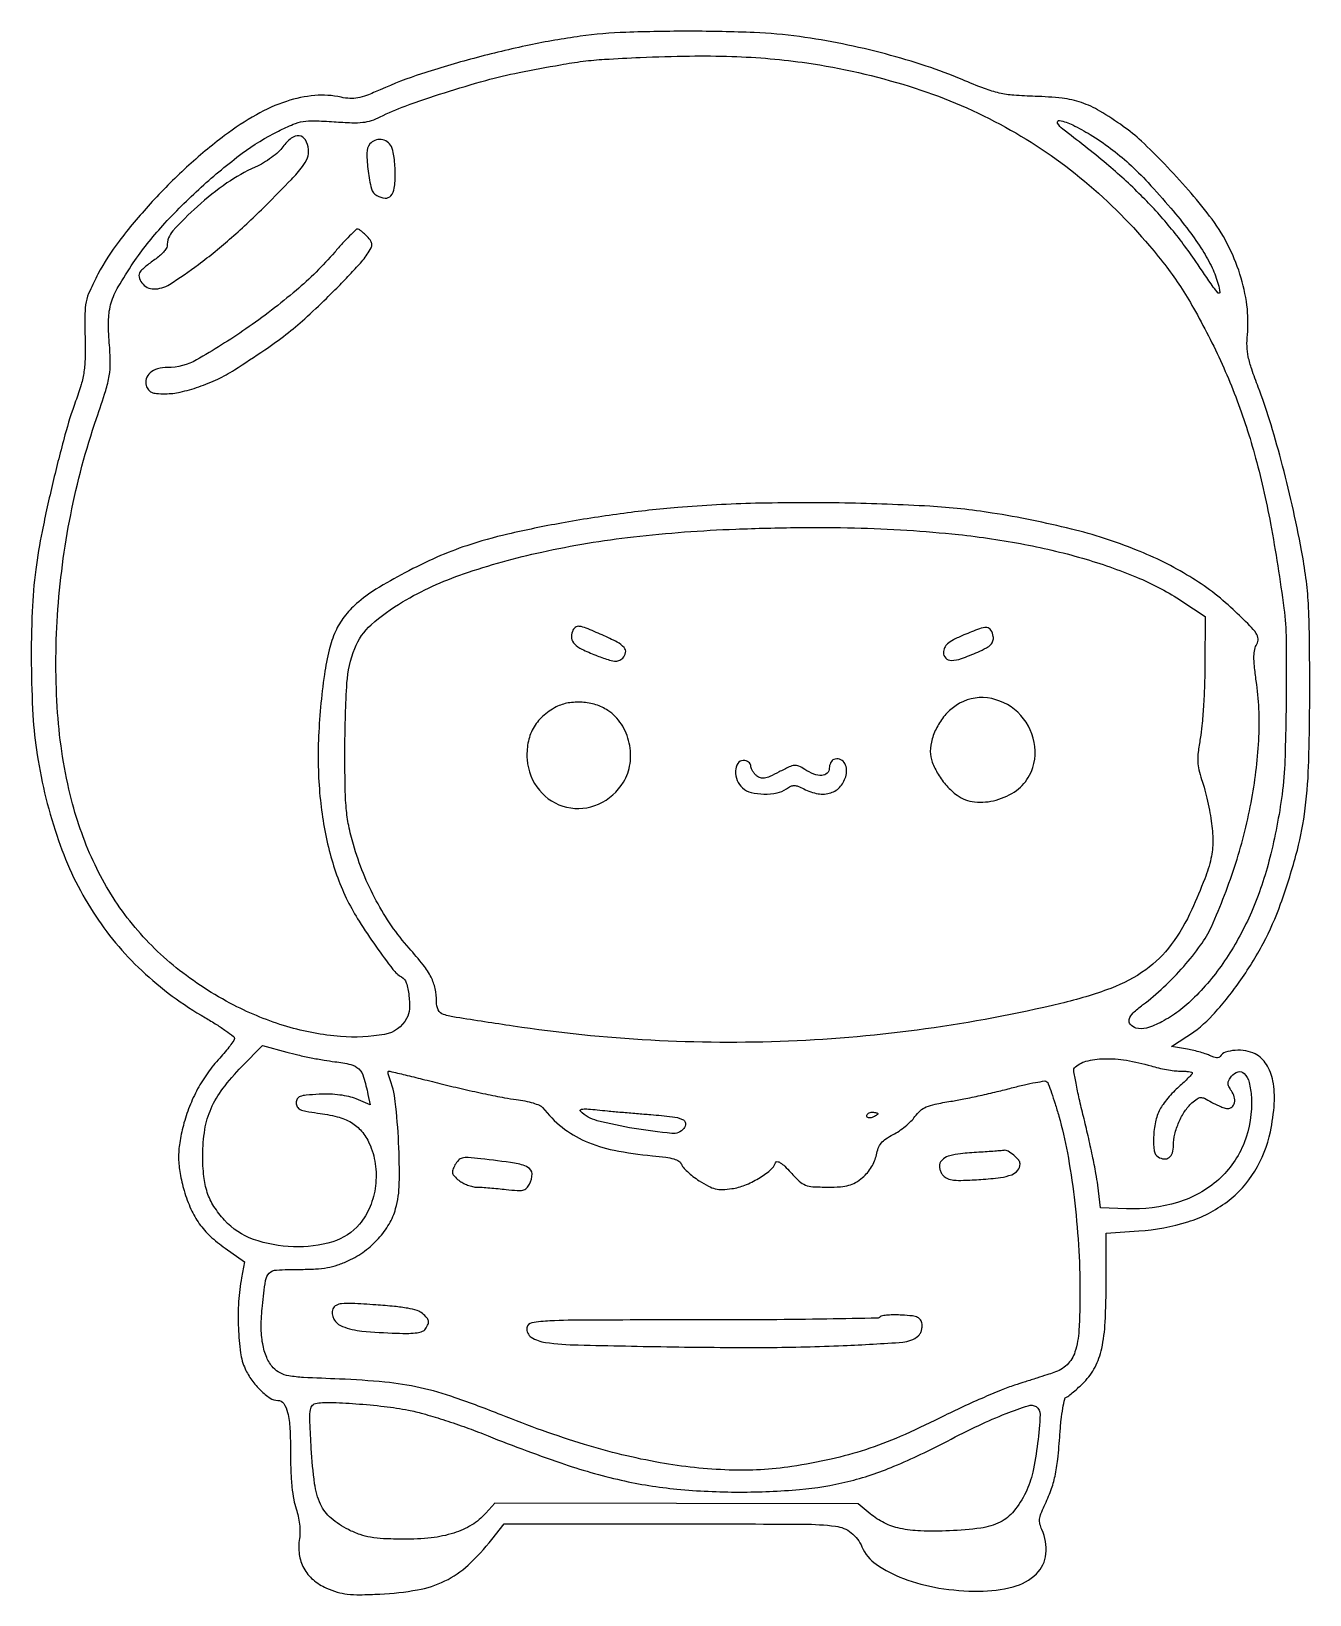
# Model space of a CAD drawing. Extents: x 47 to 388, y 38 to 456.
import ezdxf

# ---------------------------------------------------------------- set-up
doc = ezdxf.new("R2010")
doc.units = 0

msp = doc.modelspace()

# ---------------------------------------------------------------- linework, layer by layer
for points in [[(193.443623, 454.523363, 0.017894), (179.810505, 452.162471, 0.01342), (164.991673, 448.628675, 0.013649), (150.996045, 444.479182, 0.025716), (140, 440.252823, -0.01209), (136.342825, 438.731599, -0.045226), (133.952671, 438.045293, -0.062135), (131.890015, 437.910791, -0.039353), (129.5, 438.241891, 0.076041), (122.483236, 438.695336, 0.057828), (114.925488, 437.141386, 0.049591), (106.870911, 433.569405, 0.032395), (98.369291, 427.983833, 0.024694), (88.234467, 419.526313, 0.021449), (78.473056, 409.719927, 0.022236), (70.167001, 399.773, 0.041887), (64.547336, 390.958125, 0.013549), (62.334381, 386.454616, 0.056526), (61.394526, 383.586888, 0.048472), (61.050512, 380.381149, 0.008235), (61.090118, 374.227462, -0.010256), (61.103489, 368.645975, -0.031682), (60.796758, 364.888753, -0.035536), (60.039973, 361.437154, -0.0157), (58.578016, 357, 0.021085), (55.719726, 348.00001, 0.0081), (52.483649, 335.281504, 0.008198), (49.613944, 322.237764, 0.017207), (47.901318, 312, 0.022899), (46.945775, 300.858024, 0.011898), (46.722869, 286.899931, 0.011875), (47.158961, 273.092636, 0.02547), (48.288696, 262.5, 0.043531), (53.993937, 239.602142, 0.059578), (63.230803, 220.490663, 0.062778), (76.267735, 204.842521, 0.056133), (93.25, 192.23443, -0.009042), (96.220067, 190.435576, -0.013797), (98.723438, 188.758532, -0.008291), (100.722272, 187.287569, -0.234088), (101, 186.726863, -0.149783), (100.818629, 186.134999, -0.011582), (99.845868, 184.766267, -0.015032), (98.576022, 183.167043, -0.010889), (97.071041, 181.461244, 0.031183), (93.872218, 177.524638, 0.031096), (91.184585, 173.217244, 0.030587), (89.013992, 168.540298, 0.028092), (87.359354, 163.5, 0.026937), (86.379856, 158.8398, 0.041489), (86.090341, 154.732838, 0.041648), (86.483076, 150.645927, 0.027412), (87.578442, 146.047813, 0.031374), (89.393385, 141.097297, 0.051607), (91.596813, 137.224283, 0.052205), (94.526948, 133.914883, 0.032977), (98.554397, 130.685515), (103.74243, 127.060037), (102.914766, 122.780018, 0.033931), (102.133402, 116.46908, 0.02391), (102.079501, 109.317112, 0.023646), (102.659078, 102.714675, 0.073), (103.896331, 98.421401, 0.050868), (105.644929, 95.423084, 0.043087), (108.05317, 92.653582, 0.044802), (110.578471, 90.614008, 0.14854), (112.599675, 90, -0.248856), (114.179632, 89.161721, -0.090716), (115.232008, 86.768299, -0.046172), (115.833148, 82.534295, -0.01219), (116, 75.691468, 0.0101), (116.095498, 70.964488, 0.01527), (116.387203, 66.859222, 0.017575), (116.852852, 63.472092, 0.041879), (117.494298, 61.016162, -0.030022), (118.059852, 59.043152, -0.02641), (118.414547, 56.930349, -0.027214), (118.536043, 54.877216, -0.040837), (118.39815, 53.088431, 0.072804), (118.342239, 48.856829, 0.091916), (119.554709, 45.141653, 0.09181), (122.019869, 42.104909, 0.072461), (125.61029, 39.848189, 0.03143), (128.497945, 38.782208, 0.044713), (131.176539, 38.23525, 0.031709), (134.52424, 38.072214, 0.008328), (139.894065, 38.240825, 0.03179), (149.936878, 39.366313, 0.069833), (157.271448, 41.753052, 0.073318), (163.44506, 45.980427, 0.038138), (169.806465, 52.839583), (173.11293, 57), (218.901477, 57, -0.000984), (253.111762, 56.932661, -0.029705), (261.689364, 56.388721, -0.138943), (265.879062, 54.623069, -0.124122), (268.738243, 50.853059, 0.143253), (272.544966, 46.207189, 0.059293), (279.814902, 42.41004, 0.050669), (289.311335, 39.86713, 0.039855), (299.934276, 39.007803, 0.062583), (309.119945, 40.152268, 0.131706), (315.343252, 43.640369, 0.176903), (317.909005, 48.981209, 0.132057), (316.827418, 55.479432, -0.04827), (316.315013, 56.970228, -0.083515), (316.226257, 58.274325, -0.066477), (316.569515, 59.730832, -0.02131), (317.450898, 61.776485, 0.023301), (319.234105, 65.960986, 0.035337), (320.348091, 69.754831, 0.027895), (321.072949, 74.269974, 0.009086), (321.647969, 81, -0.009807), (321.977317, 84.79021, -0.017029), (322.419154, 87.917747, -0.012449), (322.912187, 90.358798, -0.254368), (323.393012, 90.904412, 0.078839), (324.014957, 91.250358, 0.009462), (325.23671, 92.246232, 0.011077), (326.649706, 93.498, 0.008899), (328.114938, 94.904412, 0.078691), (331.028611, 98.892019, 0.064923), (332.808095, 103.854598, 0.041734), (333.736865, 110.892212, 0.011949), (334, 121.9012), (334, 134.703958), (342.75, 135.27161, 0.059808), (355.84764, 137.712629, 0.0859), (366.319774, 143.099618, 0.093924), (373.726404, 151.26016, 0.086507), (377.900726, 161.799221, 0.033791), (378.937625, 169.32134, 0.065913), (378.561826, 175.354599, 0.089355), (376.828457, 179.796205, 0.136649), (373.818594, 182.593809, 0.079918), (371.34556, 183.407185, 0.057569), (368.437868, 183.533007, 0.061044), (365.857749, 183.026885, 0.177217), (364.450779, 181.920359, -0.174385), (364.076891, 181.622972, -0.095323), (363.4893, 181.542231, -0.069541), (362.738545, 181.688465, -0.040063), (361.892773, 182.057386, 0.038966), (360.846513, 182.516489, 0.01306), (359.255499, 183.025246, 0.012905), (357.45843, 183.498626, 0.014398), (355.703461, 183.859794), (351.5, 184.599407), (355.583583, 187.207193, 0.064552), (362.455004, 192.962634, 0.032389), (369.586552, 201.783934, 0.031187), (375.973016, 212.136308, 0.036802), (380.632133, 222.6587, 0.018669), (384.738329, 235.659335, 0.032859), (387.007966, 246.691268, 0.026276), (388.093583, 259.482515, 0.00792), (388.411537, 279, 0.002621), (388.339103, 294.111495, 0.011818), (388.041889, 302.935414, 0.018165), (387.39969, 309.774204, 0.014222), (386.223816, 317.135525, 0.008936), (383.703145, 329.276281, 0.009204), (380.772737, 341.199702, 0.009761), (377.672976, 352.023344, 0.017529), (374.648449, 360.753667, -0.00979), (372.892976, 365.578154, -0.031495), (371.993819, 368.872786, -0.042364), (371.657857, 371.687889, -0.032486), (371.753441, 374.785813, 0.056461), (371.619778, 382.643338, 0.044578), (369.771751, 390.950076, 0.043048), (366.382382, 399.101631, 0.043833), (361.664238, 406.5, 0.015098), (355.997242, 413.429544, 0.012747), (349.601879, 420.416957, 0.012974), (343.424074, 426.506105, 0.03354), (338.580681, 430.46435, 0.020208), (332.306726, 434.554275, 0.052501), (327.41561, 436.811584, 0.053662), (322.22458, 437.97382, 0.021893), (315, 438.475011, -0.012505), (309.281281, 438.764009, -0.037624), (305.420816, 439.350284, -0.034527), (301.517751, 440.536097, -0.009261), (295.5, 442.957128, 0.020484), (285.901403, 446.570716, 0.015118), (275.017673, 449.805091, 0.014645), (263.522327, 452.488664, 0.015369), (252.072513, 454.44606, 0.024981), (239.908055, 455.527034, 0.00934), (222.769381, 455.869832, 0.009343), (205.626461, 455.572087, 0.024914)], [(254, 447.401705, -0.038963), (281.370276, 441.178242, -0.047233), (305.647336, 431.032282, -0.048687), (326.988144, 416.818899, -0.046011), (345.624504, 398.5, -0.012256), (350.196221, 392.817798, -0.01837), (353.876293, 387.622143, -0.017046), (357.354589, 381.890525, -0.008783), (361.332711, 374.5, -0.026387), (368.251854, 359.149344, -0.025113), (373.644757, 342.9024, -0.021948), (377.931166, 324.292741, -0.012821), (381.507063, 301.682277, -0.030187), (382.102766, 293.289151, -0.005115), (382.107124, 277.223097, -0.005402), (381.772877, 261.126773, -0.02549), (381.011537, 251.923478, -0.028489), (377.755951, 235.038284, -0.04001), (372.8222, 220.511585, -0.044203), (366.131995, 208.140122, -0.050371), (357.618585, 197.713823, -0.034737), (353.387786, 194.033324, -0.040897), (348.903163, 191.19189, -0.045235), (344.820508, 189.501281, -0.153571), (341.972894, 189.508603, -0.133723), (340.488309, 190.466891, -0.258254), (340.180435, 191.80427, -0.130332), (341.223226, 193.550228, -0.033284), (343.75, 195.707368, 0.028634), (349.333833, 200.385366, 0.023745), (354.725322, 205.959896, 0.024492), (359.247247, 211.641231, 0.049364), (362.111945, 216.591243, 0.029427), (368.655536, 233.606099, 0.031904), (372.951113, 250.821938, 0.033874), (374.826424, 267.345004, 0.046519), (374.114082, 282.274277, -0.008768), (373.621847, 286.252279, -0.03003), (373.503298, 288.853768, -0.047183), (373.704616, 290.696824, -0.085303), (374.256688, 292.106416, 0.153576), (374.602445, 293.527207, 0.134622), (374.100387, 294.975513, 0.047793), (372.385489, 297.024632, 0.00513), (367.927094, 301.332139, 0.053365), (356.363852, 310.14627, 0.040963), (342.1421, 317.241882, 0.034851), (324.735147, 322.841522, 0.021079), (303.5, 327.133056, 0.024782), (286.852508, 328.933048, 0.010176), (264.149865, 329.791634, 0.010189), (240.278949, 329.72172, 0.015339), (219.5, 328.598922, 0.012307), (204.14081, 326.913871, 0.011261), (188.418952, 324.434602, 0.011712), (174.069172, 321.490602, 0.024528), (163.104575, 318.399062, 0.023201), (155.150321, 315.311501, 0.016809), (146.592461, 311.174724, 0.016891), (138.849293, 306.765257, 0.042612), (133.638073, 302.912622, 0.048705), (130.351387, 299.396442, 0.057395), (128.011183, 295.489545, 0.047933), (126.340407, 290.599303, 0.022228), (125.078212, 284, 0.026508), (123.466306, 266.438161, 0.035178), (123.97628, 250.407309, 0.038879), (126.58696, 236.047956, 0.050159), (131.278522, 223.5, 0.026548), (134.350736, 218.021965, 0.012928), (138.813632, 211.357278, 0.009102), (143.374573, 205.155555, 0.102425), (145.671207, 203.164126, -0.192204), (146.934442, 201.604593, -0.044809), (147.655267, 198.247058, -0.045928), (147.763998, 194.639319, -0.107849), (147.031842, 192.059498, -0.230378), (141.1542, 187.80505, -0.062875), (129.38874, 187.238624, -0.05337), (115.016249, 189.915142, -0.046531), (100.820114, 195.647067, -0.049958), (85.456402, 205.637891, -0.056466), (73.068727, 218.120687, -0.056245), (63.750494, 233.103434, -0.048936), (57.475737, 250.496804, -0.045108), (53.765114, 273.744696, -0.033424), (53.731301, 299.782774, -0.032286), (57.246594, 326.65544, -0.033833), (64.164009, 352.42355, 0.005789), (66.617112, 359.867651, 0.034794), (67.574249, 363.826973, 0.046689), (67.838594, 367.377143, 0.015495), (67.577572, 372.595897, -0.024911), (67.381576, 378.885941, -0.06815), (68.065619, 383.270828, -0.060192), (69.957993, 387.611949, -0.016309), (73.972262, 393.959154, -0.035669), (81.834024, 403.92619, -0.023582), (92.160431, 414.233517, -0.02379), (103.09771, 423.255803, -0.045795), (112.769996, 429.194604, -0.015568), (116.736019, 431.003873, -0.057751), (119.37186, 431.766054, -0.049682), (122.302956, 431.962218, -0.009499), (127.638815, 431.687414, 0.00892), (132.405725, 431.436376, 0.034941), (135.349168, 431.539673, 0.051453), (137.632162, 432.020905, 0.040317), (139.973545, 432.986504, -0.03127), (146.665228, 435.888748, -0.009439), (157.161315, 439.458453, -0.009828), (168.191166, 442.741432, -0.019453), (177.078724, 444.829336, -0.002599), (188.182513, 446.926177, -0.014272), (194.20932, 447.854938, -0.016144), (199.965388, 448.386427, -0.003921), (209.5, 448.882156, -0.007612), (222.619466, 449.261132, -0.011728), (233.971213, 449.149869, -0.013151), (244.225588, 448.538422, -0.014959)], [(329.759923, 428.25, -0.022952), (335.168535, 424.585751, -0.024735), (340.079442, 420.525917, -0.02097), (345.189322, 415.448598, -0.010332), (351.270754, 408.598095, -0.013276), (356.135449, 402.567375, -0.023821), (359.750493, 397.335109, -0.028849), (362.313113, 392.636294, -0.043077), (363.940768, 388.252349, -0.035287), (364.373279, 386.106112, -0.718865), (363.973065, 385.911522, -0.043237), (362.643441, 387.521264, -0.001467), (357.994218, 394.301977, 0.023338), (351.041043, 403.548461, 0.024148), (343.330821, 411.997285, 0.021556), (334.081398, 420.437478, 0.012884), (322.416535, 429.694444, -0.11499), (321.041004, 431.338258, -0.624451), (321.556976, 432.018951, -0.065876), (325.074631, 430.830621, -0.023058)], [(113.99508, 424.99309, -0.05472), (112.769661, 423.618556, -0.025605), (110.916618, 422.113447, -0.02473), (108.762926, 420.697769, -0.028925), (106.587091, 419.580935, 0.048141), (99.023982, 415.324638, 0.030629), (91.100246, 409.046504, 0.026579), (84.58373, 402.54266, 0.185387), (83, 398.418056, -0.154903), (82.797513, 397.780147, -0.031593), (82.045312, 396.84595, -0.030513), (80.994232, 395.829337, -0.024517), (79.75, 394.866274, 0.009756), (78.455861, 393.924309, 0.011098), (77.254872, 392.971072, 0.010343), (76.272755, 392.120448, 0.059155), (75.819775, 391.602062, 0.202618), (75.539954, 390.222865, 0.117645), (76.262027, 388.66435, 0.102297), (77.723028, 387.436679, 0.124372), (79.451407, 387, 0.142365), (83.651175, 388.220538, 0.018633), (91.395224, 393.551796, 0.0205), (100.271984, 400.747375, 0.016046), (109.310634, 409.239951, 0.00353), (116.260938, 416.302498, 0.029444), (119.188847, 419.698882, 0.071033), (120.503163, 422.044384, 0.116852), (120.810634, 424.286529, 0.105448), (120.001168, 426.844429, 0.242304), (118.357757, 427.918196, 0.193657), (116.205681, 427.301038, 0.072668)], [(137.246297, 425.75, 0.171894), (136.407658, 423.329992, 0.030906), (136.740063, 418.496353, 0.029644), (137.6483, 413.766779, 0.210636), (139.054086, 411.971054, 0.099931), (141.281344, 411.301079, 0.241872), (142.831002, 411.922965, 0.145492), (143.744488, 413.938227, 0.03417), (144, 417.67273, 0.017046), (143.923897, 419.904435, 0.017737), (143.695915, 422.096163, 0.017722), (143.365272, 423.971059, 0.070466), (142.964816, 425.065741, 0.12104), (141.825841, 426.33257, 0.120198), (140.226584, 426.931502, 0.123424), (138.564491, 426.720092, 0.131912)], [(127.818673, 396.844217, -0.038888), (117.498239, 386.624677, -0.02466), (104.053123, 376.330513, -0.021588), (90.875207, 368.051041, -0.130175), (83.130678, 366, 0.066929), (80.47413, 365.6428, 0.109556), (78.47404, 364.587355, 0.143026), (77.436934, 363.014258, 0.152689), (77.444837, 361.173804, 0.082844), (78.011095, 360.066307, 0.133001), (78.838599, 359.412876, 0.082683), (80.175842, 359.087114, 0.018493), (82.530367, 359, 0.055587), (86.543385, 359.447527, 0.027571), (91.476131, 360.85127, 0.026759), (96.538698, 362.907924, 0.032919), (101, 365.375352, 0.006311), (109.102045, 370.72575, 0.016149), (114.788731, 374.859393, 0.01817), (119.79897, 379.055381, 0.01015), (125.598824, 384.5, 0.005503), (129.250153, 388.149303, 0.006567), (132.60824, 391.671589, 0.005737), (135.362012, 394.706124, 0.042069), (136.533917, 396.275623, 0.017203), (137.53436, 398.01133, 0.125781), (137.758969, 398.936264, 0.152895), (137.487155, 399.769127, 0.029173), (136.476811, 401.025623, 0.019936), (135.735802, 401.781553, 0.024788), (134.986844, 402.420027, 0.024322), (134.321199, 402.883016, 0.140692), (133.913685, 403, 0.194703), (133.436375, 402.806808, 0.005292), (131.803036, 401.191739, 0.010225), (129.913155, 399.203292, 0.006742)], [(294.5, 321.380898, -0.020993), (312.245524, 318.760033, -0.025129), (328.657403, 314.763621, -0.027539), (342.950802, 309.640377, -0.045594), (354.24754, 303.609659), (360.5, 299.5), (360.40356, 286.5, -0.007451), (360.281631, 281.038077, -0.006672), (359.99514, 275.376982, -0.006705), (359.601868, 270.300567, -0.020695), (359.148621, 266.889725, 0.012905), (358.604079, 263.229438, 0.038837), (358.492484, 260.708753, 0.047768), (358.778565, 258.500905, 0.028724), (359.513694, 255.961188, -0.019682), (360.172764, 253.829289, -0.008189), (360.90093, 250.905593, -0.008087), (361.579641, 247.745143, -0.010359), (362.096717, 244.814593, -0.037479), (362.518948, 239.48137, -0.055244), (362.021027, 234.814605, -0.040154), (360.360902, 229.388972, -0.0111), (356.892164, 221.170789, -0.053972), (351.403106, 211.790303, -0.078044), (344.571559, 205.062465, -0.067135), (335.220834, 200.099989, -0.030013), (321.862007, 196.057735, -0.024075), (285.745538, 189.273405, -0.024069), (249.140947, 185.991745, -0.024012), (212.305849, 186.239685, -0.023697), (175.5, 190.011865, -0.001026), (160.263272, 192.339148, -0.038972), (156.888338, 193.134805, -0.206225), (155.507744, 194.336382, -0.112437), (155, 196.565743, 0.050866), (154.643248, 200.063441, 0.067242), (153.583689, 203.082077, 0.04912), (151.485472, 206.355492, 0.015091), (147.708218, 210.855009, -0.031034), (143.025819, 216.808077, -0.027666), (138.917898, 223.521507, -0.026982), (135.48058, 230.825663, -0.026025), (132.803162, 238.545067, -0.020346), (131.561526, 243.594018, -0.028399), (130.895878, 248.195382, -0.018421), (130.598666, 254.129292, -0.003891), (130.542399, 264.5, -0.014927), (131.097784, 281.737573, -0.079001), (133.150789, 290.929804, -0.116211), (137.578348, 297.280974, -0.050166), (145.962259, 303.398576, -0.050144), (162.27773, 310.879627, -0.028696), (183.163019, 316.712455, -0.025417), (207.656446, 320.769317, -0.018891), (235, 322.838811, -0.006543), (251.719536, 323.251496, -0.009023), (266.738908, 323.154571, -0.009731), (280.770813, 322.537354, -0.010308)], [(191.361626, 295.5, 0.125206), (191.145521, 293.665998, 0.162023), (191.882573, 292.152105, 0.0877), (193.840386, 290.749935, 0.020271), (197.580397, 289.142069, 0.008861), (200.867903, 287.95036, 0.055905), (202.605052, 287.564912, 0.116537), (203.776341, 287.712534, 0.10741), (204.797931, 288.369359, 0.152544), (205.55925, 289.822323, 0.23101), (205.179942, 291.170991, 0.091176), (203.324768, 292.612962, 0.015624), (199.28363, 294.55327, 0.00657), (195.025291, 296.369999, 0.067896), (193.18238, 296.849466, 0.202208), (192.121501, 296.544299, 0.132075)], [(296, 294.54504, 0.014463), (293.15701, 293.221185, 0.060874), (291.591717, 292.181455, 0.106622), (290.786013, 291.122562, 0.109938), (290.5, 289.837497, 0.197585), (291.115985, 288.339568, 0.204482), (292.596158, 287.736141, 0.08209), (295.305751, 288.229517, 0.018139), (299.704717, 289.987531, 0.018001), (301.980175, 291.093645, 0.075647), (303.196119, 291.997979, 0.128825), (303.749994, 292.95626, 0.103811), (303.822705, 294.147603, 0.10045), (303.208699, 295.849983, 0.248337), (302.10329, 296.508979, 0.102454), (300.123559, 296.202815, 0.012311)], [(187.019933, 275.296532, 0.065916), (183.395282, 272.772937, 0.081579), (180.850299, 269.548469, 0.081389), (179.466535, 265.673001, 0.065247), (179.243838, 261.24231, 0.152345), (182.538973, 253.050755, 0.165769), (189.805242, 248.521155, 0.164883), (198.355936, 249.361355, 0.150751), (205.005402, 255.24086, 0.103433), (206.751008, 260.153818, 0.088102), (206.52799, 265.659052, 0.088519), (204.427458, 270.72851, 0.105866), (200.797741, 274.395124, 0.070967), (197.623675, 275.880938, 0.05776), (193.927276, 276.556334, 0.058428), (190.221255, 276.365709, 0.077262)], [(293.897883, 275.730067, 0.064589), (291.187455, 273.362628, 0.053539), (288.969461, 270.235119, 0.054406), (287.498835, 266.768211, 0.073124), (287.001554, 263.397883, 0.090578), (287.516845, 260.568758, 0.04715), (289.098511, 257.336301, 0.044767), (291.411731, 254.221359, 0.051324), (294.148256, 251.72266, 0.136901), (298.844831, 249.926204, 0.090594), (304.632906, 250.433792, 0.088155), (310.009628, 252.99151, 0.118974), (313.524244, 257.046883, 0.169084), (314.784233, 265.84462, 0.155553), (310.380529, 273.879146, 0.160766), (302.271662, 277.716271, 0.179938)], [(261.25, 261.282394, 0.118417), (260.771796, 260.968661, 0.067186), (260.367188, 260.402224, 0.06111), (260.093165, 259.683012, 0.060563), (260, 258.916667, -0.210515), (259.424324, 257.609957, -0.176006), (258.012118, 257.025477, -0.103881), (255.878272, 257.376517, -0.052541), (253.444617, 258.628245, 0.040912), (251.86093, 259.489845, 0.130197), (250.681059, 259.67728, 0.085187), (249.28713, 259.28946, 0.011607), (246.572299, 257.929033, -0.013164), (244.138313, 256.718803, -0.067215), (242.698502, 256.272047, -0.121585), (241.623613, 256.353186, -0.094126), (240.592499, 256.923233, -0.045621), (239.983173, 257.530739, -0.040695), (239.467797, 258.26131, -0.04296), (239.11376, 258.999572, -0.090569), (239, 259.622445, 0.14369), (238.84585, 260.147765, 0.099524), (238.4125, 260.595343, 0.083977), (237.764504, 260.896926, 0.067109), (237, 261, 0.257163), (235.563519, 260.208861, 0.135992), (234.957244, 258.203836, 0.101896), (235.415805, 255.680679, 0.113575), (236.828741, 253.654988, 0.127396), (239.080868, 252.476379, 0.051909), (242.537422, 252.042089, 0.051758), (246.05951, 252.332116, 0.111911), (248.540455, 253.405923, -0.043452), (249.681175, 254.096736, -0.11492), (250.604721, 254.311846, -0.095316), (251.632227, 254.114176, -0.024289), (253.181925, 253.405923, 0.076384), (257.001115, 252.120001, 0.12197), (260.418482, 252.361106, 0.140308), (263.00708, 254.101728, 0.116532), (264.509553, 257.074203, 0.093975), (264.601144, 258.957727, 0.130797), (263.948494, 260.506019, 0.159606), (262.729552, 261.331401, 0.157165)], [(127.848701, 180.51756, -0.028861), (132.104958, 179.772693, -0.138341), (134.238795, 178.59059, -0.126233), (135.543105, 176.408868, -0.022381), (136.698024, 171.748689), (137.250525, 168.997377), (133.547978, 170.5444, 0.04141), (131.579942, 171.181347, 0.026055), (129.199905, 171.609863, 0.023792), (126.52786, 171.819954, 0.019692), (123.672716, 171.795711, 0.008836), (120.163502, 171.565385, 0.068168), (118.56026, 171.207986, 0.172058), (117.789734, 170.563916, 0.134242), (117.5, 169.504213, 0.133302), (117.785988, 168.450568, 0.150729), (118.556544, 167.744849, 0.068303), (120.110478, 167.254084, 0.011311), (123.223784, 166.79345, -0.031597), (128.49502, 165.793661, -0.070026), (132.269875, 164.240051, -0.08526), (135.002283, 161.936844, -0.06864), (137.056621, 158.683683, -0.07105), (138.655975, 153.21102, -0.065955), (138.718807, 147.364256, -0.06698), (137.266616, 141.787271, -0.07791), (134.433132, 137.102902, -0.146593), (127.278918, 132.413866, -0.079709), (116.768594, 131.039952, -0.07776), (106.072623, 133.033923, -0.124049), (98.366973, 138.152682, -0.041889), (95.533632, 141.849927, -0.061649), (93.766734, 145.535838, -0.0551), (92.83173, 149.842846, -0.026423), (92.543826, 155.5, -0.039898), (93.105816, 162.360025, -0.063359), (94.777493, 168.002206, -0.059111), (97.907681, 173.311965, -0.030108), (102.96982, 179.190025), (108.5, 184.88005), (115.033754, 183.06331, 0.011583), (117.991331, 182.314295, 0.007193), (121.493318, 181.566091, 0.007214), (124.9724, 180.926987, 0.012926)], [(346, 179.373322, 0.01666), (347.960807, 178.854895, 0.012784), (350.132812, 178.415523, 0.012972), (352.187867, 178.108956, 0.029712), (353.75, 178.010824, -0.015345), (354.995903, 177.968424, -0.025094), (356.045313, 177.84733, -0.022493), (356.838697, 177.678193, -0.341346), (357, 177.469449, -0.188268), (356.874514, 177.147997, -0.00688), (355.956869, 176.178866, -0.011727), (354.80966, 175.054219, -0.00787), (353.448917, 173.821005, 0.021772), (351.977234, 172.410794, 0.016686), (350.491709, 170.750229, 0.016969), (349.20419, 169.099864, 0.037851), (348.368454, 167.745618, 0.067286), (347.183011, 164.424863, 0.043112), (346.682615, 160.355015, 0.041675), (346.855665, 156.686315, 0.225388), (347.909316, 155.056149, 0.113315), (349.482942, 154.520728, 0.189244), (350.812238, 154.891158, 0.157503), (351.699973, 156.154514, 0.075162), (352, 158.139107, -0.059855), (352.360034, 161.135907, -0.042965), (353.437994, 164.334993, -0.04328), (355.031865, 167.270729, -0.064792), (356.938585, 169.474311, -0.025823), (358.356622, 170.612744, -0.145249), (359.263957, 170.929976, -0.12554), (360.264715, 170.725123, -0.017337), (362.157641, 169.724311, 0.017021), (363.404131, 169.064267, 0.018225), (364.664917, 168.506516, 0.018098), (365.778002, 168.10793, 0.07707), (366.474051, 168, 0.179511), (367.64659, 168.434986, 0.16517), (368.301828, 169.545814, 0.122253), (368.242374, 171.120091, 0.082679), (367.463975, 172.74797, -0.034168), (366.778353, 173.884782, -0.120264), (366.58094, 174.709268, -0.122876), (366.787467, 175.521853, -0.036397), (367.480845, 176.612772, -0.164353), (369.244423, 177.835061, -0.279246), (370.921663, 177.381057, -0.132434), (372.220777, 174.994488, -0.044286), (372.806313, 171.030138, -0.107837), (370.882554, 158.855528, -0.118095), (364.074138, 149.044613, -0.109898), (353.104333, 142.906905, -0.08382), (339.409295, 141.2007), (332.501862, 141.5), (331.763787, 147.5, 0.015992), (331.278128, 150.620854, 0.00473), (330.337155, 155.364555, 0.004742), (329.177693, 160.680074, 0.005092), (327.943612, 165.847423, -0.005732), (326.808506, 170.627416, -0.009018), (325.955177, 174.759484, -0.00374), (325.322742, 178.27215, -0.241305), (325.502525, 178.847423, -0.13671), (328.597913, 180.630432, -0.056363), (333.432005, 181.303077, -0.046904), (339.402491, 180.895924, -0.032504)], [(156.591289, 174.535369, 0.004652), (162.345342, 173.158777, 0.004631), (168.132808, 171.887305, 0.004542), (173.210338, 170.869065, 0.018077), (176.350187, 170.385912, -0.020297), (178.674225, 170.017726, -0.024409), (180.819639, 169.477863, -0.024188), (182.550498, 168.858394, -0.127312), (183.350187, 168.256351, 0.056791), (188.629973, 162.979484, 0.06477), (194.746021, 159.294189, 0.054275), (202.469825, 156.866816, 0.026335), (212.725691, 155.385995, -0.010584), (216.275499, 154.987083, -0.038777), (218.486799, 154.514397, -0.067042), (219.834254, 153.909442, -0.178766), (220.471247, 153.090592, 0.107646), (220.933535, 152.286546, 0.022496), (222.085007, 151.125476, 0.022629), (223.572149, 149.874618, 0.019704), (225.234874, 148.700936, 0.021561), (227.693297, 147.253417, 0.063313), (229.52647, 146.558021, 0.067564), (231.407525, 146.367027, 0.027102), (233.989318, 146.594616, 0.05949), (237.428458, 147.51302, 0.039148), (241.106445, 149.326355, 0.039056), (244.202826, 151.510727, 0.128687), (245.647851, 153.524698, -0.341287), (246.114843, 153.808836, -0.115808), (246.91392, 153.524582, -0.050724), (248.096046, 152.58086, -0.015252), (249.692231, 150.918903, 0.02101), (251.996062, 148.574763, 0.093599), (253.617932, 147.545683, 0.081259), (255.612008, 147.106909, 0.013607), (259.539637, 147, 0.015032), (263.020262, 147.104666, 0.051837), (265.244656, 147.472098, 0.067813), (267.017301, 148.227215, 0.040368), (268.88927, 149.560281, 0.042369), (270.177194, 150.845108, 0.038231), (271.279677, 152.371608, 0.039177), (272.11, 154.003176, 0.051794), (272.584849, 155.600591, -0.045826), (273.100702, 157.414773, -0.079933), (273.88677, 158.762088, -0.071964), (275.117857, 159.884916, -0.031014), (277.034638, 161.017671, 0.031952), (278.63847, 161.969545, 0.022392), (280.318636, 163.231726, 0.02268), (281.824825, 164.591659, 0.04309), (282.882344, 165.834767, -0.057928), (284.299827, 167.404414, -0.079292), (285.908091, 168.417906, -0.050096), (288.267723, 169.158056, -0.010976), (292.456135, 169.928406, 0.009213), (295.964119, 170.560825, 0.004712), (300.34264, 171.476752, 0.00468), (304.837421, 172.505485, 0.007016), (308.739576, 173.495175, -0.008548), (312.146767, 174.348226, -0.013093), (315.128808, 174.959067, -0.007545), (317.611977, 175.361762, -0.234334), (318.188282, 175.174176, -0.112877), (318.546087, 174.617116, -0.003999), (319.398017, 172.194489, -0.007221), (320.346165, 169.291703, -0.004973), (321.340002, 165.977277, -0.025354), (323.640961, 156.180017, -0.014927), (325.440498, 144.283409, -0.014357), (326.609577, 131.551024, -0.015742), (326.998446, 119.158257, -0.012989), (326.725597, 108.702773, -0.064944), (325.667923, 102.948348, -0.123753), (323.542934, 99.541802, -0.114226), (320, 97.421221, -0.000049), (318.189145, 96.837597, -0.000015), (315.471875, 95.962224, -0.000015), (312.436679, 94.984635, -0.000017), (309.5, 94.038983, 0.019299), (305.941646, 92.739722, 0.006114), (300.7375, 90.533844, 0.006095), (294.990538, 87.930577, 0.006741), (289.5, 85.271562, -0.014032), (278.916664, 80.335318, -0.023061), (269.678666, 76.834385, -0.024144), (260.468224, 74.30656, -0.017447), (250, 72.350922, -0.046502), (233.208723, 71.395164, -0.034852), (214.781498, 73.351225, -0.030751), (194.548141, 78.236526, -0.021149), (172.302059, 86.123041, 0.012225), (160.015965, 90.726996, 0.029026), (150.627903, 93.386469, 0.030323), (141.243894, 94.875704, 0.014515), (129.063375, 95.701963, -0.002863), (119.461138, 96.128853, -0.029652), (115.527647, 96.561062, -0.075848), (113.22701, 97.323806, -0.08819), (111.390699, 98.712439, -0.088686), (109.634644, 101.449121, -0.05496), (108.562477, 105.125334, -0.044509), (108.170082, 109.730165, -0.025709), (108.477962, 115.286101, -0.009694), (109.330799, 122.010641, -0.162862), (110.329826, 123.98505, -0.1836), (112.275798, 124.845506, -0.012995), (118.317388, 125.009769, 0.012869), (122.654579, 125.126596, 0.030767), (125.852145, 125.49329, 0.0369), (128.611352, 126.196248, 0.028154), (131.507279, 127.35131, 0.049605), (135.814987, 129.903948, 0.050035), (139.521879, 133.248492, 0.052022), (142.362057, 137.121034, 0.064372), (144.103583, 141.23687, 0.063854), (145.075881, 147.933631, 0.016374), (144.899373, 158.896919, 0.016415), (144.004392, 169.830975, 0.063061), (142.382519, 176.445555, -0.02385), (142.185772, 177.04182, -0.044019), (142.092925, 177.543382, -0.064392), (142.104547, 177.889748, -0.367481), (142.2343, 178, -0.059056), (142.582942, 177.958677, -0.000211), (146.63658, 176.982265, -0.001127), (151.227141, 175.863513, -0.000707)], [(212.283764, 166.372735, -0.009795), (218.05786, 165.816388, -0.070774), (220.75194, 165.108478, -0.269818), (221.54193, 164.05941, -0.205596), (221.126316, 162.652201, -0.248847), (217.922588, 161.334226, -0.016936), (207.837782, 162.666752, -0.020945), (197.918852, 164.751081, -0.134422), (193.5, 167.259179, -0.460168), (193.527717, 167.626826, -0.137416), (194.130714, 167.853708, -0.039213), (195.605884, 167.86605, -0.009878), (198, 167.650543, 0.003644), (200.717205, 167.371761, 0.001433), (204.464606, 167.025695, 0.001418), (208.517907, 166.674677, 0.00177)], [(273, 166.606989, -0.222225), (272.912889, 166.420671, -0.030693), (272.559375, 166.160341, -0.030395), (272.074558, 165.887494, -0.02136), (271.5, 165.638374, -0.055937), (270.925634, 165.488865, -0.100118), (270.440625, 165.516384, -0.147206), (270.122486, 165.710807, -0.184534), (270, 166.031385, -0.152681), (270.115494, 166.400789, -0.098158), (270.440625, 166.715469, -0.08088), (270.926468, 166.92777, -0.062722), (271.5, 167, -0.024748), (272.074824, 166.971531, -0.039339), (272.559375, 166.884553, -0.046727), (272.903916, 166.758929, -0.289661)], [(159.957659, 152.920885, 0.038651), (159.379177, 151.604819, 0.146147), (159.337693, 150.715838, 0.132734), (159.791227, 149.900319, 0.029678), (160.977663, 148.817004, 0.047983), (162.029779, 148.120502, 0.032783), (163.337691, 147.531191, 0.03309), (164.686907, 147.12617, 0.055603), (165.860784, 146.991308, -0.014613), (167.218782, 146.947134, -0.004656), (169.236606, 146.803521, -0.004642), (171.482764, 146.601614, -0.00516), (173.646811, 146.364238, 0.012218), (176.58466, 146.083887, 0.074313), (178.10295, 146.202019, 0.135388), (179.081565, 146.730484, 0.078943), (179.893224, 147.800488, 0.127876), (180.546837, 150.506224, 0.275338), (179.458072, 152.263427, 0.083875), (175.885482, 153.413221, 0.00815), (166.840779, 154.574645, 0.01006), (163.45811, 154.884314, 0.076893), (161.871657, 154.753436, 0.145013), (160.857509, 154.167629, 0.066992)], [(300, 156.305788, 0.009646), (295.037283, 155.917022, 0.04449), (292.207764, 155.383429, 0.085861), (290.528735, 154.579363, 0.147678), (289.586191, 153.364014, 0.09477), (289.451367, 152.612137, 0.059156), (289.56749, 151.721978, 0.05651), (289.90165, 150.836337, 0.065561), (290.413404, 150.095687, 0.115962), (291.57483, 149.293692, 0.067777), (293.226621, 148.892798, 0.035317), (295.834839, 148.808921, 0.006962), (300.513488, 149.054216, 0.014303), (305.752531, 149.552942, 0.063009), (308.75361, 150.317211, 0.128018), (310.358828, 151.487272, 0.167469), (310.984687, 153.178571, 0.183712), (310.623616, 154.196685, 0.041357), (309.298802, 155.517665, 0.041564), (307.76907, 156.60561, 0.17444), (306.678571, 156.815018, -0.017953), (305.940751, 156.726215, -0.001944), (304.23058, 156.589126, -0.002384), (302.192318, 156.443484, -0.00192)], [(127.354937, 114.482568, 0.225834), (127.568404, 111.744605, 0.172083), (129.883791, 109.762726, 0.06845), (135.109655, 108.536761, 0.014966), (144.352568, 107.946151, 0.01114), (147.63666, 107.908044, 0.034586), (149.843469, 108.084566, 0.053535), (151.302515, 108.466356, 0.162253), (152.087255, 109.106941, 0.035633), (152.780846, 110.397153, 0.156657), (152.875584, 111.245346, 0.136985), (152.462629, 112.054632, 0.024929), (151.25, 113.24669, 0.110741), (149.888879, 114.001647, 0.026436), (147.35502, 114.602878, 0.020413), (143.762942, 115.106478, 0.00795), (138.764085, 115.520168, 0.003909), (132.421067, 115.893897, 0.035447), (129.649052, 115.83892, 0.098493), (128.173938, 115.403465, 0.182224)], [(273.627095, 112.294922, -0.193977), (272.861837, 111.970046, -0.000383), (259.356869, 111.733508, -0.002592), (244.113838, 111.557245, -0.001595), (226.165506, 111.5, 0.000562), (195.101193, 111.465097, 0.010544), (185.336843, 111.237219, 0.029863), (180.491516, 110.730853, 0.327245), (179.201743, 109.412495, 0.292465), (180.354138, 106.880692, 0.111566), (184.157148, 105.482218, 0.02674), (192.916984, 104.809018, 0.001776), (218.163791, 104.312072, 0.00512), (243.508374, 104.162816, 0.009933), (263.752828, 104.653183, 0.006545), (279.654446, 105.563338, 0.156883), (283.747142, 107.205109, 0.087066), (284.24177, 107.787162, 0.05355), (284.612523, 108.609229, 0.051684), (284.812266, 109.530929, 0.063097), (284.798257, 110.412495, 0.105845), (284.399093, 111.496505, 0.147862), (283.622949, 112.168326, 0.076575), (282.198075, 112.558114, 0.013928), (279.461588, 112.794922, 0.01543), (277.473854, 112.849817, 0.020563), (275.669361, 112.769702, 0.018305), (274.205813, 112.590118, 0.157782)], [(147.5, 87.390129, -0.021153), (151.400534, 86.469892, -0.00839), (156.675, 84.891516, -0.008286), (162.319577, 82.995134, -0.010296), (167.5, 81.03764, 0.012171), (188.261519, 73.281465, 0.027566), (204.380825, 68.679973, 0.032139), (219.295701, 66.292995, 0.023726), (236, 65.507393, 0.021094), (252.067194, 66.192755, 0.038955), (264.958699, 68.308687, 0.039346), (277.280596, 72.381178, 0.021998), (291.562733, 79.137177, -0.010915), (299.953543, 83.336346, -0.017907), (307.249732, 86.476036, -0.013977), (313.179904, 88.591152, -0.220531), (315.255661, 88.341993, -0.275314), (316.358349, 86.223435, -0.015637), (315.678207, 78.574274, -0.02355), (314.364374, 70.78257, -0.060291), (312.488875, 65.387733, -0.055584), (309.327713, 60.412939, -0.10737), (305.676721, 57.462019, -0.083349), (300.496589, 55.862354, -0.024056), (292.120282, 55.147786, -0.016694), (284.349428, 55.119685, -0.045728), (278.905511, 55.78252, -0.061795), (274.688913, 57.255078, -0.060093), (270.916282, 59.723898), (267.742431, 62.394518), (219.156163, 62.447259), (170.569895, 62.5), (168.194829, 59.834376, -0.074852), (164.44196, 56.71453, -0.059876), (159.645174, 54.546382, -0.049504), (153.630711, 53.289702, -0.028125), (146.198682, 52.911709, -0.00925), (140.846936, 53.039739, -0.03229), (137.414019, 53.408384, -0.042984), (134.597551, 54.149933, -0.02792), (131.494145, 55.459063, -0.063734), (126.835615, 58.526591, -0.108334), (124.041577, 62.237552, -0.074536), (122.452419, 67.748607, -0.018304), (121.552027, 77.163786, -0.003262), (121.184792, 84.19078, -0.034295), (121.250607, 87.067601, -0.108738), (121.705748, 88.498005, -0.217291), (122.653057, 89.171701, -0.055725), (126.401886, 89.468171, -0.009791), (133.474087, 89.100103, -0.011311), (141.068649, 88.382571, -0.018144)]]:
    msp.add_lwpolyline(points, format="xyb", close=True)

doc.saveas('drawing.dxf')
